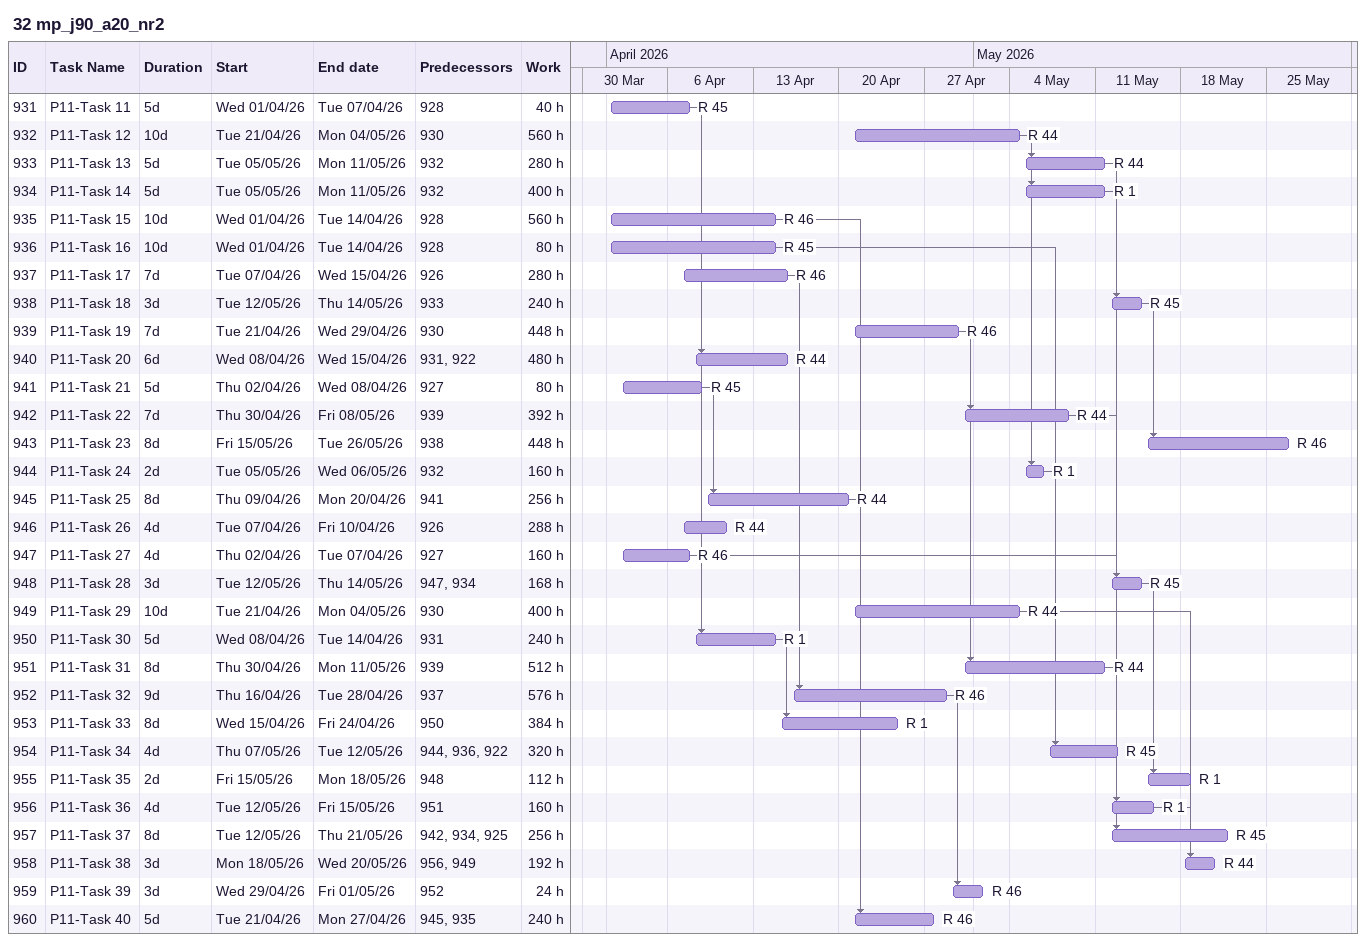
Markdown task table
32 mp_j90_a20_nr2

| ID | Task | Duration | Start | Finish | Predecessors | Resources | Work (h) |
|---|---|---|---|---|---|---|---|
| 931 | P11-Task 11 | 5d | 2026-04-01 | 2026-04-07 | 928 | R 45 | 40 |
| 932 | P11-Task 12 | 10d | 2026-04-21 | 2026-05-04 | 930 | R 44 | 560 |
| 933 | P11-Task 13 | 5d | 2026-05-05 | 2026-05-11 | 932 | R 44 | 280 |
| 934 | P11-Task 14 | 5d | 2026-05-05 | 2026-05-11 | 932 | R 1 | 400 |
| 935 | P11-Task 15 | 10d | 2026-04-01 | 2026-04-14 | 928 | R 46 | 560 |
| 936 | P11-Task 16 | 10d | 2026-04-01 | 2026-04-14 | 928 | R 45 | 80 |
| 937 | P11-Task 17 | 7d | 2026-04-07 | 2026-04-15 | 926 | R 46 | 280 |
| 938 | P11-Task 18 | 3d | 2026-05-12 | 2026-05-14 | 933 | R 45 | 240 |
| 939 | P11-Task 19 | 7d | 2026-04-21 | 2026-04-29 | 930 | R 46 | 448 |
| 940 | P11-Task 20 | 6d | 2026-04-08 | 2026-04-15 | 931, 922 | R 44 | 480 |
| 941 | P11-Task 21 | 5d | 2026-04-02 | 2026-04-08 | 927 | R 45 | 80 |
| 942 | P11-Task 22 | 7d | 2026-04-30 | 2026-05-08 | 939 | R 44 | 392 |
| 943 | P11-Task 23 | 8d | 2026-05-15 | 2026-05-26 | 938 | R 46 | 448 |
| 944 | P11-Task 24 | 2d | 2026-05-05 | 2026-05-06 | 932 | R 1 | 160 |
| 945 | P11-Task 25 | 8d | 2026-04-09 | 2026-04-20 | 941 | R 44 | 256 |
| 946 | P11-Task 26 | 4d | 2026-04-07 | 2026-04-10 | 926 | R 44 | 288 |
| 947 | P11-Task 27 | 4d | 2026-04-02 | 2026-04-07 | 927 | R 46 | 160 |
| 948 | P11-Task 28 | 3d | 2026-05-12 | 2026-05-14 | 947, 934 | R 45 | 168 |
| 949 | P11-Task 29 | 10d | 2026-04-21 | 2026-05-04 | 930 | R 44 | 400 |
| 950 | P11-Task 30 | 5d | 2026-04-08 | 2026-04-14 | 931 | R 1 | 240 |
| 951 | P11-Task 31 | 8d | 2026-04-30 | 2026-05-11 | 939 | R 44 | 512 |
| 952 | P11-Task 32 | 9d | 2026-04-16 | 2026-04-28 | 937 | R 46 | 576 |
| 953 | P11-Task 33 | 8d | 2026-04-15 | 2026-04-24 | 950 | R 1 | 384 |
| 954 | P11-Task 34 | 4d | 2026-05-07 | 2026-05-12 | 944, 936, 922 | R 45 | 320 |
| 955 | P11-Task 35 | 2d | 2026-05-15 | 2026-05-18 | 948 | R 1 | 112 |
| 956 | P11-Task 36 | 4d | 2026-05-12 | 2026-05-15 | 951 | R 1 | 160 |
| 957 | P11-Task 37 | 8d | 2026-05-12 | 2026-05-21 | 942, 934, 925 | R 45 | 256 |
| 958 | P11-Task 38 | 3d | 2026-05-18 | 2026-05-20 | 956, 949 | R 44 | 192 |
| 959 | P11-Task 39 | 3d | 2026-04-29 | 2026-05-01 | 952 | R 46 | 24 |
| 960 | P11-Task 40 | 5d | 2026-04-21 | 2026-04-27 | 945, 935 | R 46 | 240 |
